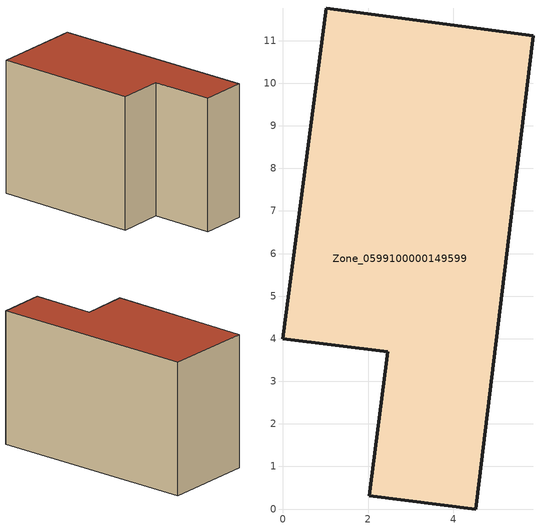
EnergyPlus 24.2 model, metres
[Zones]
Zone_0599100000149599
 floor ground (C_G): 1.02,11.77 5.87,11.11 4.53,0 2.03,0.31 2.46,3.69 0,4 z0
 wall outside (C_F): 5.87,11.11 1.02,11.77 0,4 2.46,3.69 2.03,0.31 4.53,0 5.87,11.11 z0:7.31
 roof outside (C_R): 4.53,0 5.87,11.11 1.02,11.77 0,4 2.46,3.69 2.03,0.31 z7.31
[BUILDING]
Pand.0599100000149599: North Axis=0; Terrain=City; Loads Convergence Tolerance Value=0.04; Temperature Convergence Tolerance Value=0.4; Solar Distribution=FullExterior; Maximum Number of Warmup Days=25; Minimum Number of Warmup Days=1
[Site:Location]
Rotterdam.The.Hague.AP_ZH_NLD Design_Conditions: Latitude=51.96; Longitude=4.45; Time Zone=1; Elevation=-4.5
[SITE:GROUNDTEMPERATURE:BUILDINGSURFACE]
18, 18, 18, 18, 18, 18, 18, 18, 18, 18, 18, 18
[MATERIAL] Thermal Absorptance=0.9; Solar Absorptance=0.7; Visible Absorptance=0.7
Name | Roughness | Thickness | Conductivity | Density | Specific Heat
G.TI.1946 | MediumSmooth | 0.15 | 1 | 540 | 1210
F.TI.1946 | Rough | 0.3 | 0.857143 | 1920 | 840
R.TI.1946 | MediumRough | 0.2 | 0.1 | 1500 | 1000
[CONSTRUCTION]
C_G: G.TI.1946
C_F: F.TI.1946
C_R: R.TI.1946
[ZONE]
Zone_0599100000149599: Type=1; Multiplier=1; Ceiling Height=Autocalculate; Volume=Autocalculate; Floor Area=autocalculate; Part of Total Floor Area=Yes
[ZONEINFILTRATION:DESIGNFLOWRATE]
Infil_Zone_0599100000149599: Zone or ZoneList or Space or SpaceList=Zone_0599100000149599; Schedule=AlwaysOn; Design Flow Rate Calculation Method=Flow/Area; Flow Rate per Floor Area=0.003; Constant Term Coefficient=1; Temperature Term Coefficient=0; Velocity Term Coefficient=0; Velocity Squared Term Coefficient=0
[HVACTEMPLATE:ZONE:IDEALLOADSAIRSYSTEM]
Zone_0599100000149599: Maximum Heating Supply Air Temperature=50; Minimum Cooling Supply Air Temperature=13; Maximum Heating Supply Air Humidity Ratio=0.0156; Minimum Cooling Supply Air Humidity Ratio=0.0077; Heating Limit=NoLimit; Cooling Limit=NoLimit; Dehumidification Control Type=ConstantSensibleHeatRatio; Cooling Sensible Heat Ratio=0.7; Dehumidification Setpoint=60; Humidification Control Type=None; Humidification Setpoint=30; Outdoor Air Method=None; Outdoor Air Flow Rate per Person=0.00944; Outdoor Air Flow Rate per Zone Floor Area=0; Outdoor Air Flow Rate per Zone=0; Demand Controlled Ventilation Type=None; Outdoor Air Economizer Type=NoEconomizer; Heat Recovery Type=None; Sensible Heat Recovery Effectiveness=0.7; Latent Heat Recovery Effectiveness=0.65
[ZONECONTROL:THERMOSTAT]
ThermostatControl_Zone_0599100000149599: Zone or ZoneList=Zone_0599100000149599; Control Type Schedule=DualSetpointControlType; Control 1=Thermostat_Zone_0599100000149599; Temperature Difference Between Cutout And Setpoint=0
[THERMOSTATSETPOINT:DUALSETPOINT]
Thermostat_Zone_0599100000149599: Heating Setpoint Temperature Schedule=HeatingSetpoint_Zone_0599100000149599; Cooling Setpoint Temperature Schedule=CoolingSetpoint_Zone_0599100000149599
[SCHEDULE:COMPACT]
HeatingSetpoint_Zone_0599100000149599: Through: 12/31, For: AllDays, Until: 24:00, 21
CoolingSetpoint_Zone_0599100000149599: Through: 12/31, For: AllDays, Until: 24:00, 24
DualSetpointControlType: Through: 12/31, For: AllDays, Until: 24:00, 4
AlwaysOn: Through: 12/31, For: AllDays, Until: 24:00, 1
